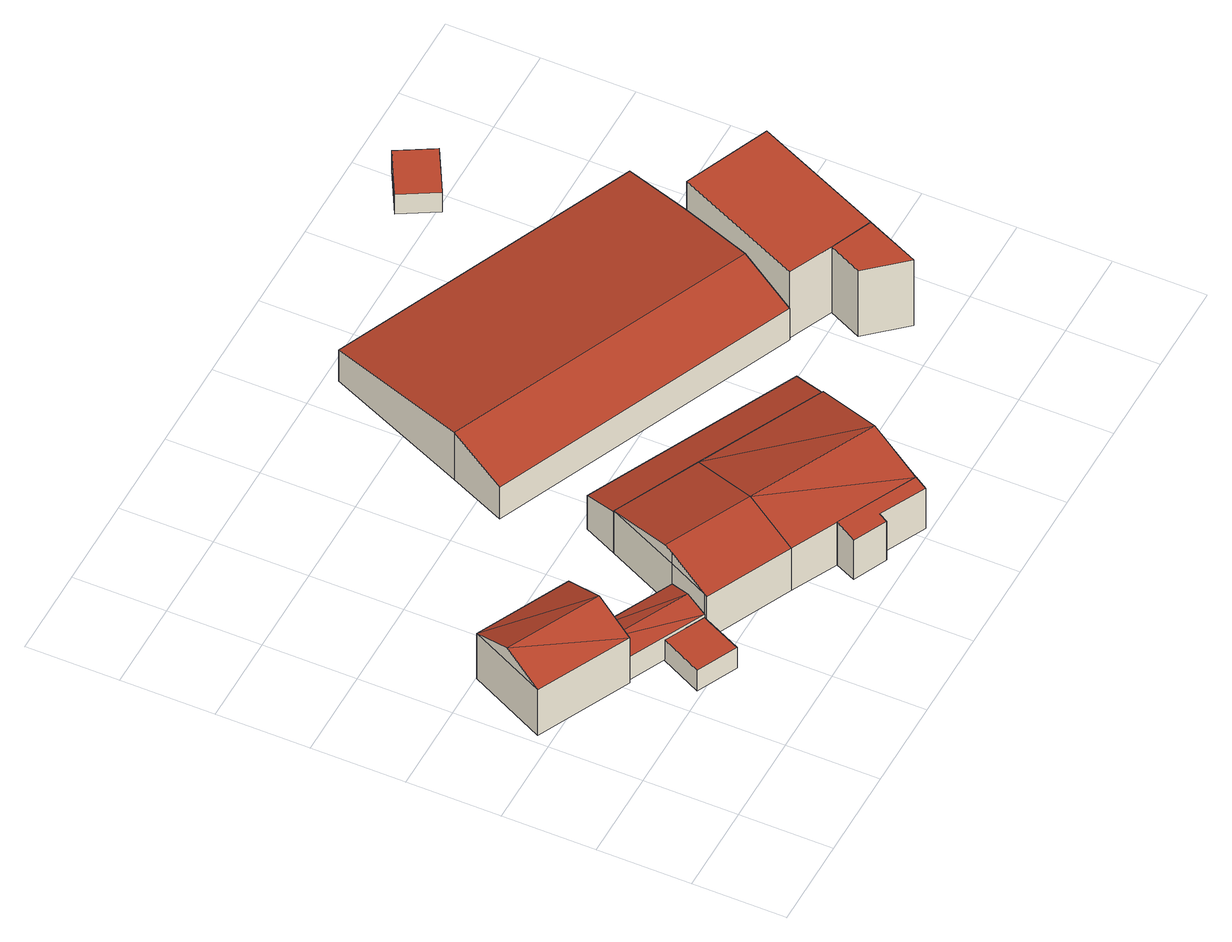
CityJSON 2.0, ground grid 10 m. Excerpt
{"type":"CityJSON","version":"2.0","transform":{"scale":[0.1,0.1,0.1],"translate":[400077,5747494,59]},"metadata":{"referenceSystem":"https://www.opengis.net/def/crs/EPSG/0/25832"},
"CityObjects":{
"building1":{"type":"Building","attributes":{"Gemeindeschluessel":"05515000","Geometrietyp2DReferenz":"3000","function":"31001_1000","roofType":"3100","measuredHeight":8.04},"address":[{"country":"Germany","locality":"Münster","thoroughfareNumber":"990","thoroughfareName":"Kappenberger Damm"}],"geometry":[{"type":"Solid","lod":"2","boundaries":[[[[0,1,2,3]],[[4,5,1,0]],[[6,7,5,4]],[[3,2,7,6]],[[0,8,4]],[[6,9,3]],[[3,9,8]],[[8,0,3]],[[9,6,4]],[[4,8,9]],[[1,5,7,2]]]],"semantics":{"surfaces":[{"type":"WallSurface"},{"type":"RoofSurface"},{"type":"GroundSurface"}],"values":[[0,0,0,0,0,0,1,1,1,1,2]]}}]},
"building2":{"type":"Building","attributes":{"Gemeindeschluessel":"05515000","Geometrietyp2DReferenz":"3000","function":"51009_1610","roofType":"1000","measuredHeight":2.76},"geometry":[{"type":"Solid","lod":"2","boundaries":[[[[10,11,12,13]],[[14,15,11,10]],[[16,17,15,14]],[[18,19,17,16]],[[13,12,19,18]],[[16,14,10,13,18]],[[11,15,17,19,12]]]],"semantics":{"surfaces":[{"type":"WallSurface"},{"type":"RoofSurface"},{"type":"GroundSurface"}],"values":[[0,0,0,0,0,1,2]]}}]},
"building3":{"type":"Building","attributes":{"Gemeindeschluessel":"05515000","Geometrietyp2DReferenz":"3000","function":"31001_2700","roofType":"3100","measuredHeight":3.81},"geometry":[{"type":"Solid","lod":"2","boundaries":[[[[20,21,22,23]],[[24,25,21,20]],[[26,27,25,24]],[[23,22,27,26]],[[20,28,24]],[[26,29,23]],[[28,20,23]],[[23,29,28]],[[24,28,29]],[[29,26,24]],[[21,25,27,22]]]],"semantics":{"surfaces":[{"type":"WallSurface"},{"type":"RoofSurface"},{"type":"GroundSurface"}],"values":[[0,0,0,0,0,0,1,1,1,1,2]]}}]},
"building4":{"type":"Building","attributes":{"Gemeindeschluessel":"05515000","Geometrietyp2DReferenz":"3000","function":"31001_2700","roofType":"3100","measuredHeight":7.62},"geometry":[{"type":"Solid","lod":"2","boundaries":[[[[30,31,32,33]],[[34,35,31,30]],[[36,25,35,34]],[[37,21,25,36]],[[38,39,21,37]],[[33,32,39,38]],[[40,41,33,38]],[[41,40,42,43,34,30]],[[43,42,37,36]],[[43,36,34]],[[42,40,38,37]],[[41,30,33]],[[31,35,25,21,39,32]]]],"semantics":{"surfaces":[{"type":"WallSurface"},{"type":"RoofSurface"},{"type":"GroundSurface"}],"values":[[0,0,0,0,0,0,1,1,0,0,0,0,2]]}}]},
"building5":{"type":"Building","attributes":{"Gemeindeschluessel":"05515000","Geometrietyp2DReferenz":"3000","function":"31001_2700"},"children":["building5-1","building5-2"]},
"building5-1":{"type":"BuildingPart","attributes":{"roofType":"2100","measuredHeight":5.95},"parents":["building5"],"geometry":[{"type":"Solid","lod":"2","boundaries":[[[[44,45,46,47,48]],[[49,50,45,44]],[[51,52,50,49]],[[53,54,52,51]],[[55,56,57,54,53]],[[51,49,44,48,55,53]],[[46,45,50,52,54,57]],[[56,55,48,47]],[[46,57,56,47]]]],"semantics":{"surfaces":[{"type":"WallSurface"},{"type":"RoofSurface"},{"type":"GroundSurface"},{"type":"ClosureSurface"}],"values":[[0,0,0,0,0,1,2,0,3]]}}]},
"building5-2":{"type":"BuildingPart","attributes":{"roofType":"3100","measuredHeight":7.62},"parents":["building5"],"geometry":[{"type":"Solid","lod":"2","boundaries":[[[[47,46,58,59]],[[30,31,57,56]],[[33,32,31,30]],[[59,58,32,33]],[[60,59,33]],[[33,41,60]],[[47,60,41]],[[41,30,56,47]],[[60,47,59]],[[33,30,41]],[[46,57,31,32,58]],[[46,47,56,57]]]],"semantics":{"surfaces":[{"type":"WallSurface"},{"type":"RoofSurface"},{"type":"GroundSurface"},{"type":"ClosureSurface"}],"values":[[0,0,0,0,1,1,1,1,0,0,2,3]]}}]},
"building6":{"type":"Building","attributes":{"Gemeindeschluessel":"05515000","Geometrietyp2DReferenz":"3000","function":"51009_1610","roofType":"2100","measuredHeight":5.63},"geometry":[{"type":"Solid","lod":"2","boundaries":[[[[61,62,39,63]],[[64,65,62,61]],[[66,58,65,64]],[[67,32,58,66]],[[63,39,32,67]],[[66,64,61,63,67]],[[62,65,58,32,39]]]],"semantics":{"surfaces":[{"type":"WallSurface"},{"type":"RoofSurface"},{"type":"GroundSurface"}],"values":[[0,0,0,0,0,1,2]]}}]},
"building7":{"type":"Building","attributes":{"Gemeindeschluessel":"05515000","Geometrietyp2DReferenz":"3000","function":"31001_2700","roofType":"3100","measuredHeight":6.5},"geometry":[{"type":"Solid","lod":"2","boundaries":[[[[68,69,70,71]],[[72,73,69,68]],[[74,75,73,72]],[[76,77,75,74]],[[78,79,77,76]],[[80,81,79,78]],[[71,70,81,80]],[[74,72,68,71,76]],[[80,78,76,71]],[[69,73,75,77,79,81,70]]]],"semantics":{"surfaces":[{"type":"WallSurface"},{"type":"RoofSurface"},{"type":"GroundSurface"}],"values":[[0,0,0,0,0,0,0,1,1,2]]}}]},
"building8":{"type":"Building","attributes":{"Gemeindeschluessel":"05515000","Geometrietyp2DReferenz":"3000","function":"51003_1201"},"children":["building8-1","building8-2"]},
"building8-1":{"type":"BuildingPart","attributes":{"roofType":"9999","measuredHeight":9},"parents":["building8"],"geometry":[{"type":"Solid","lod":"2","boundaries":[[[[82,83,84,85,86]],[[84,87,88,85]],[[83,89,87,84]],[[86,90,91,82]],[[85,88,90,86]],[[89,83,82,91]],[[87,89,91,90,88]]]],"semantics":{"surfaces":[{"type":"RoofSurface"},{"type":"WallSurface"},{"type":"GroundSurface"}],"values":[[0,1,1,1,1,1,2]]}}]},
"building8-2":{"type":"BuildingPart","attributes":{"roofType":"1000","measuredHeight":9.03},"parents":["building8"],"geometry":[{"type":"Solid","lod":"2","boundaries":[[[[92,93,89,83]],[[94,95,93,92]],[[82,91,95,94]],[[94,92,83,82]],[[93,95,91,89]],[[89,91,82,83]]]],"semantics":{"surfaces":[{"type":"WallSurface"},{"type":"RoofSurface"},{"type":"GroundSurface"},{"type":"ClosureSurface"}],"values":[[0,0,0,1,2,3]]}}]},
"building9":{"type":"Building","attributes":{"Gemeindeschluessel":"05515000","Geometrietyp2DReferenz":"3000","function":"31001_1310","roofType":"1000","measuredHeight":2.66},"geometry":[{"type":"Solid","lod":"2","boundaries":[[[[96,97,98,99]],[[100,101,97,96]],[[102,103,101,100]],[[99,98,103,102]],[[100,96,99,102]],[[97,101,103,98]]]],"semantics":{"surfaces":[{"type":"WallSurface"},{"type":"RoofSurface"},{"type":"GroundSurface"}],"values":[[0,0,0,0,1,2]]}}]}
},
"vertices":[
[7,214,68],[7,214,6],[106,166,6],[106,166,68],[48,298,68],[48,298,6],[147,250,68],[147,250,6],[28,256,86],[127,208,86],
[126,105,33],[126,105,5],[169,84,5],[169,84,33],[148,150,33],[148,150,5],[191,129,33],[191,129,5],[189,126,33],[189,126,5],
[213,174,37],[213,174,6],[130,214,6],[130,214,37],[191,129,37],[191,129,6],[108,169,37],[108,169,6],[202,152,44],[119,192,44],
[281,82,64],[281,82,6],[343,210,6],[343,210,64],[189,126,64],[189,126,6],[191,129,64],[213,174,64],[251,254,64],[251,254,6],[217,183,82],[309,139,82],[213,174,79],[191,129,65],
[409,4,61],[409,4,6],[415,17,6],[415,17,64],[415,17,65],[360,28,61],[360,28,6],[356,19,59],[356,19,6],[320,36,59],[320,36,6],[330,58,65],[330,58,64],[330,58,6],
[477,145,6],[477,145,64],[443,74,82],
[268,290,52],[268,290,6],[251,254,62],[494,181,52],[494,181,6],[477,145,62],[343,210,62],
[340,586,46],[340,586,3],[273,432,3],[273,432,68],[669,442,46],[669,442,3],[638,367,57],[638,367,3],[602,288,68],[602,288,3],[575,228,46],[575,228,3],[246,371,46],[246,371,3],
[622,207,96],[667,188,96],[730,328,96],[638,367,96],[575,228,96],[730,328,6],[638,367,6],[667,188,6],[575,228,6],[622,207,6],
[641,130,96],[641,130,6],[605,171,96],[605,171,6],
[558,634,30],[558,634,3],[580,595,3],[580,595,30],[608,662,30],[608,662,3],[630,623,30],[630,623,3]
]}
